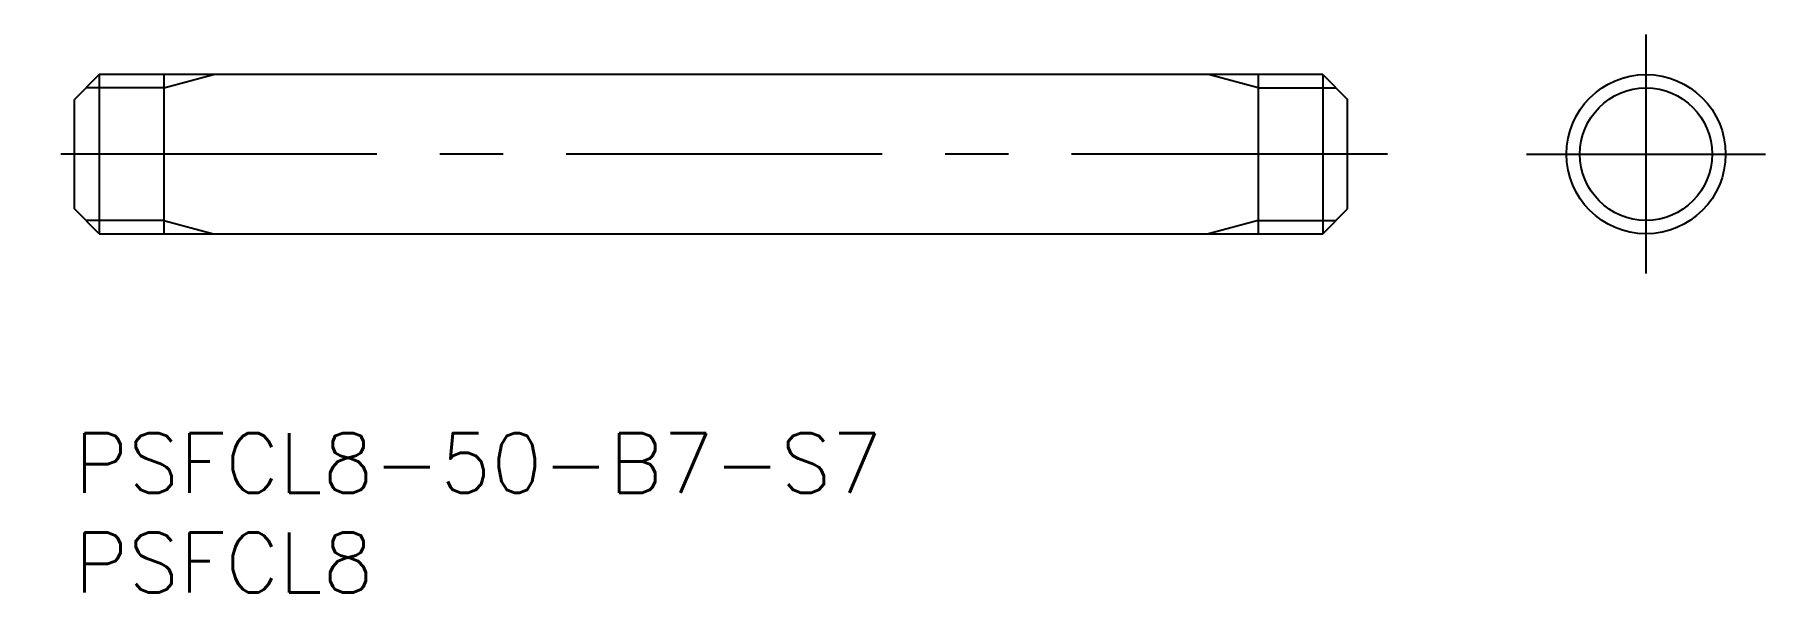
# Model space of a CAD drawing. Extents: x -2 to 85, y -8 to 20.
import ezdxf

# ---------------------------------------------------------------- set-up
doc = ezdxf.new("R2010")
doc.units = 0
doc.header["$LTSCALE"] = 0.5
doc.linetypes.add('CENTER', pattern=[50.8, 31.75, -6.35, 6.35, -6.35])
for name, color, linetype in [('MSM_CENTER', 1, 'CENTER'), ('MSM_CONTINUOUS', 7, 'CONTINUOUS'), ('MSM_NARROW', 5, 'CONTINUOUS'), ('MSM_PART_NUMBER', 7, 'CONTINUOUS')]:
    doc.layers.add(name, color=color, linetype=linetype)
doc.styles.get("Standard").update_dxf_attribs({"font": 'txt.shx', "height": 1, "bigfont": 'bigfont.shx'})

# ---------------------------------------------------------------- blocks, each defined once
blk = doc.blocks.new('*U4')
at = {"layer": 'MSM_PART_NUMBER'}
blk.add_text('PSFCL8-50-B7-S7', height=3, dxfattribs=at).set_placement((0, -3))
blk = doc.blocks.new('*U5')
at = {"layer": 'MSM_PART_NUMBER'}
blk.add_text('PSFCL8', height=3, dxfattribs=at).set_placement((0, -8))

msp = doc.modelspace()

# ---------------------------------------------------------------- linework, layer by layer
at = {"layer": 'MSM_CENTER'}
for p, q in [((79, 8), (79, 20)), ((66, 14), (-2, 14)), ((73, 14), (85, 14))]:
    msp.add_line(p, q, dxfattribs=at)
at = {"layer": 'MSM_CONTINUOUS'}
for p, q in [((1.25, 18), (0, 16.75)), ((62.75, 18), (1.25, 18)), ((1.25, 18), (1.25, 10)), ((4.5, 18), (4.5, 10)), ((59.5, 18), (59.5, 10)), ((62.75, 18), (64, 16.75)), ((62.75, 18), (62.75, 10)), ((0, 11.25), (0, 16.75)), ((64, 11.25), (64, 16.75)), ((1.25, 10), (0, 11.25)), ((62.75, 10), (64, 11.25)), ((1.25, 10), (62.75, 10))]:
    msp.add_line(p, q, dxfattribs=at)
msp.add_circle((79, 14), 4, dxfattribs=at)
at = {"layer": 'MSM_NARROW'}
for p, q in [((4.5, 17.3235), (7, 18)), ((59.5, 17.3235), (57, 18)), ((4.5, 17.3235), (0.5735, 17.3235)), ((59.5, 17.3235), (63.4265, 17.3235)), ((4.5, 10.6765), (0.5735, 10.6765)), ((4.5, 10.6765), (7, 10)), ((59.5, 10.6765), (57, 10)), ((59.5, 10.6765), (63.4265, 10.6765))]:
    msp.add_line(p, q, dxfattribs=at)
msp.add_circle((79, 14), 3.3235, dxfattribs=at)

# ---------------------------------------------------------------- block references
at = {"layer": 'MSM_CONTINUOUS'}
for name in ['*U4', '*U5']:
    msp.add_blockref(name, (0, 0), dxfattribs=at)

doc.saveas('drawing.dxf')
